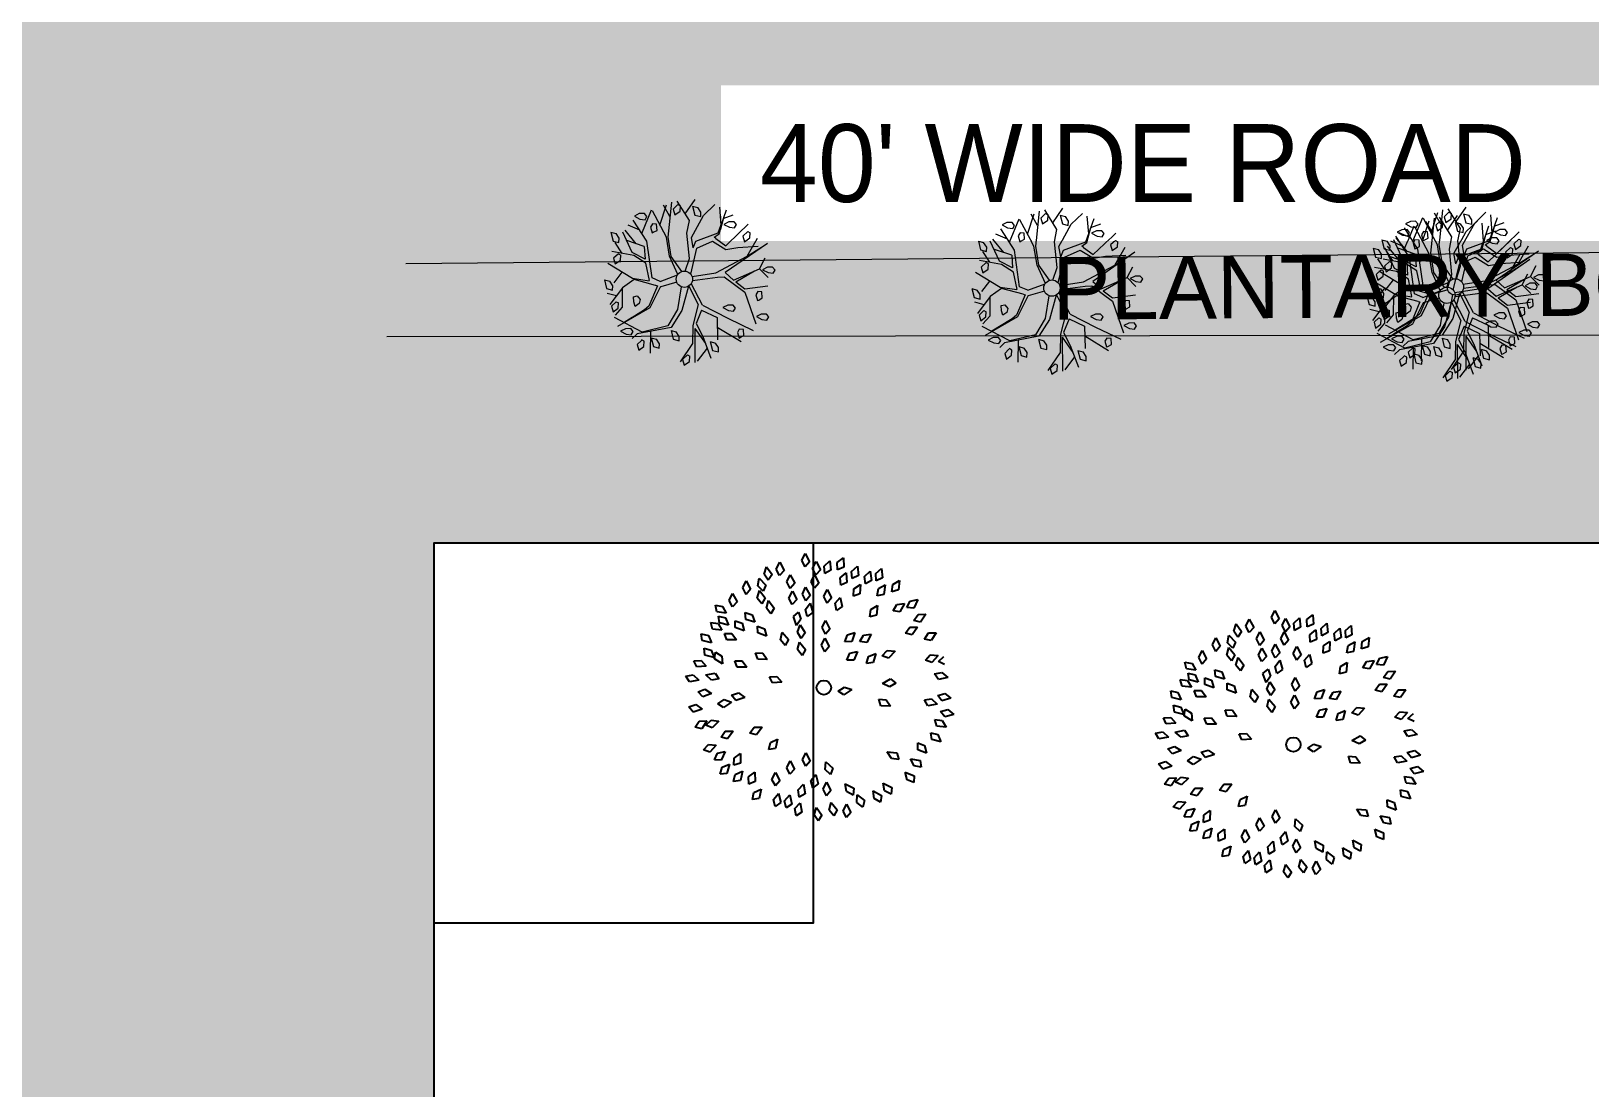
# Model space of a CAD drawing. Header units: millimetres. Extents: x -176651 to 388869, y -469666 to 486614.
# Drawn here: x 210177 to 235208, y 98556 to 115527 of the extents above; entities that cross this region are included whole.
import ezdxf

# ---------------------------------------------------------------- set-up
doc = ezdxf.new("R2010")
doc.units = ezdxf.units.MM
doc.layers.add('A- FURNITURE', color=252, linetype='Continuous', lineweight=0)
doc.layers.add('L-TREEEES', color=8, linetype='Continuous', lineweight=25)
for name, color, linetype in [('ad-Parking', 8, 'Continuous'), ('ad-Plot Boundary', 8, 'Continuous'), ('ad-Road', 8, 'Continuous'), ('ad-Road Hatch', 8, 'Continuous'), ('ad-Text', 8, 'Continuous')]:
    doc.layers.add(name, color=color, linetype=linetype)
doc.styles.add('MtX_Century_Gothic', font='GOTHIC.TTF')
doc.styles.get("Standard").update_dxf_attribs({"font": 'arial.ttf'})

# ---------------------------------------------------------------- blocks, each defined once
blk = doc.blocks.new('A$C4fb60e89')
at = {"layer": 'ad-Road Hatch', "ltscale": 5, "transparency": 33554687}
h = blk.add_hatch(dxfattribs=at)
h.set_pattern_fill('AR-HBONE', color=256, scale=15)
h.set_pattern_definition([(45, (-193247.7, -428758.8), (0, 2155.2615), [4572, -1524]), (135, (-192170.1, -427681.1), (2e-13, 2155.2615), [4572, -1524])])
h.paths.add_polyline_path([(175594, -250241), (169178, -249341), (167473, -249057), (167473, -138694), (101313, -138694), (101313, -199954), (101308, -237995), (101040, -268291), (101008, -280968), (101066, -293684), (101243, -311127), (100910, -319344), (100949, -333937), (100669, -366960), (100727, -390983), (100669, -404586), (100538, -420418), (100467, -428759), (92426, -427265), (92163, -427209), (92163, -321454), (24803, -321454), (24803, -412961), (15653, -411029), (15654, -321452), (-19535, -321452), (-34427, -319477), (-65207, -315395), (-171770, -301268), (-185854, -298333), (-193248, -296832), (-193244, -292908), (-191914, -285219), (-191839, -284679), (-183397, -286393), (-169723, -289243), (-53141, -304698), (-18730, -309262), (15653, -309262), (15653, 703), (24803, 1115), (24803, -129544), (92163, -129544), (92163, 15133), (101313, 17713), (101313, -129544), (167473, -129544), (167473, 35552), (175738, 37855), (175849, 28595), (175836, 25947), (175777, 14040), (175855, 2316), (175660, -18036), (175731, -34039), (175718, -46839), (175673, -63402), (175816, -82072), (175542, -106356), (175490, -124641), (175575, -145019), (175731, -168892), (175797, -181269), (175797, -192667), (175744, -208200), (175829, -223277), (175888, -234871)])
h.paths.add_polyline_path([(24803, -309264), (92163, -309264), (92163, -138694), (24803, -138694)], flags=16)
at = {"layer": 'ad-Road', "ltscale": 5}
blk.add_lwpolyline([(101313, -199954), (101308, -237995), (101040, -268291), (101008, -280968), (101066, -293684), (101243, -311127), (100910, -319344), (100949, -333937), (100669, -366960), (100727, -390983), (100669, -404586), (100538, -420418), (100467, -428759), (92426, -427265), (92163, -427209), (92163, -321454), (24803, -321454), (24803, -412961), (15653, -411029)], dxfattribs=at)
at = {"layer": 'ad-Text', "linetype": 'Continuous', "insert": (58483, -315359), "char_height": 1250, "width": 56881.51, "attachment_point": 5, "style": 'MtX_Century_Gothic', "bg_fill": 3, "box_fill_scale": 1.5, "bg_fill_color": 257, "bg_fill_transparency": 0}
blk.add_mtext("\\pxqd;40' WIDE ROAD", dxfattribs=at)
blk = doc.blocks.new('zw$E7CA')
at = {"layer": 'ad-Plot Boundary'}
blk.add_lwpolyline([(0, 0), (33680, 0), (33680, 30050), (0, 30050)], close=True, dxfattribs=at)
blk = doc.blocks.new('zw$A88E')
at = {"layer": 'ad-Plot Boundary', "ltscale": 5}
blk.add_blockref('zw$E7CA', (-150934, -389359), dxfattribs=at)
blk = doc.blocks.new('zw$944D')
at = {"layer": 'ad-Parking', "ltscale": 5}
blk.add_lwpolyline([(0, 0), (6100, 0), (6100, 6100), (0, 6100)], close=True, dxfattribs=at)
blk = doc.blocks.new('zw$2786')
at = {"layer": 'ad-Parking', "ltscale": 5}
blk.add_blockref('zw$944D', (36699, -246797), dxfattribs=at)
blk = doc.blocks.new('ERFWEF')
at = {"color": 219, "linetype": 'Continuous', "true_color": 0x642165}
for p, q in [((260795.22, 1945739.7), (260795.218, 1945739.554)), ((260795.22, 1945739.7), (260795.296, 1945739.656)), ((260795.567, 1945739.414), (260795.45, 1945739.67)), ((260795.678, 1945739.608), (260795.52, 1945739.734)), ((260795.743, 1945739.406), (260795.621, 1945739.793)), ((260795.741, 1945739.867), (260795.655, 1945739.85)), ((260795.655, 1945739.85), (260795.728, 1945739.781)), ((260795.695, 1945739.551), (260795.948, 1945739.873)), ((260795.728, 1945739.781), (260795.805, 1945739.749)), ((260795.823, 1945739.846), (260795.741, 1945739.867)), ((260795.805, 1945739.749), (260795.848, 1945739.791)), ((260795.848, 1945739.791), (260795.823, 1945739.846)), ((260796.061, 1945739.39), (260795.955, 1945739.855)), ((260796.013, 1945739.602), (260796.202, 1945739.889)), ((260796.09, 1945739.382), (260796.294, 1945739.908)), ((260796.204, 1945739.695), (260796.149, 1945739.895)), ((260796.378, 1945739.844), (260796.284, 1945739.793)), ((260796.284, 1945739.793), (260796.286, 1945739.698)), ((260796.286, 1945739.698), (260796.383, 1945739.735)), ((260796.378, 1945739.844), (260796.41, 1945739.814)), ((260796.487, 1945739.548), (260796.379, 1945739.903)), ((260796.383, 1945739.735), (260796.41, 1945739.814)), ((260796.45, 1945739.671), (260796.665, 1945739.854)), ((260796.597, 1945739.758), (260796.596, 1945739.612)), ((260796.597, 1945739.758), (260796.674, 1945739.714)), ((260796.701, 1945739.631), (260796.674, 1945739.714)), ((260796.731, 1945739.57), (260796.95, 1945739.689)), ((260795.218, 1945739.554), (260795.303, 1945739.505)), ((260795.307, 1945739.324), (260795.246, 1945739.519)), ((260795.324, 1945739.573), (260795.296, 1945739.656)), ((260795.303, 1945739.505), (260795.324, 1945739.573)), ((260795.465, 1945739.298), (260795.405, 1945739.649)), ((260795.679, 1945739.339), (260795.436, 1945739.503)), ((260795.901, 1945739.654), (260795.857, 1945739.612)), ((260795.857, 1945739.612), (260795.859, 1945739.517)), ((260795.859, 1945739.517), (260795.879, 1945739.519)), ((260795.879, 1945739.519), (260795.945, 1945739.534)), ((260795.963, 1945739.631), (260795.901, 1945739.654)), ((260795.945, 1945739.534), (260795.963, 1945739.631)), ((260796.398, 1945739.366), (260796.487, 1945739.548)), ((260796.447, 1945739.279), (260796.731, 1945739.57)), ((260796.596, 1945739.612), (260796.68, 1945739.563)), ((260796.68, 1945739.563), (260796.701, 1945739.631)), ((260796.884, 1945739.235), (260797.107, 1945739.562)), ((260796.895, 1945739.22), (260797.022, 1945739.435)), ((260796.96, 1945739.347), (260797.014, 1945739.629)), ((260797.019, 1945739.438), (260797.193, 1945739.454)), ((260795.361, 1945738.89), (260795.044, 1945739.227)), ((260795.249, 1945739.334), (260795.155, 1945739.283)), ((260795.155, 1945739.283), (260795.157, 1945739.188)), ((260795.157, 1945739.188), (260795.254, 1945739.225)), ((260795.482, 1945739.241), (260795.158, 1945739.395)), ((260795.249, 1945739.334), (260795.281, 1945739.303)), ((260795.254, 1945739.225), (260795.281, 1945739.303)), ((260795.638, 1945739.139), (260795.465, 1945739.298)), ((260795.632, 1945739.072), (260795.482, 1945739.241)), ((260795.679, 1945739.339), (260795.638, 1945739.139)), ((260795.667, 1945738.818), (260795.743, 1945739.406)), ((260796.028, 1945739.079), (260796.061, 1945739.39)), ((260796.057, 1945739.07), (260796.09, 1945739.382)), ((260796.328, 1945738.961), (260796.398, 1945739.366)), ((260796.432, 1945739.111), (260796.447, 1945739.279)), ((260796.432, 1945739.111), (260796.5, 1945739.201)), ((260796.5, 1945739.201), (260796.884, 1945739.235)), ((260796.803, 1945739.185), (260796.895, 1945739.22)), ((260796.822, 1945739.159), (260796.803, 1945739.185)), ((260796.945, 1945739.007), (260797.386, 1945739.246)), ((260797.094, 1945739.363), (260797.008, 1945739.345)), ((260797.008, 1945739.345), (260797.082, 1945739.276)), ((260797.082, 1945739.276), (260797.158, 1945739.245)), ((260797.177, 1945739.341), (260797.094, 1945739.363)), ((260797.158, 1945739.245), (260797.202, 1945739.287)), ((260797.202, 1945739.287), (260797.177, 1945739.341)), ((260794.921, 1945738.99), (260794.919, 1945738.843)), ((260794.921, 1945738.99), (260794.997, 1945738.945)), ((260795.025, 1945738.862), (260794.997, 1945738.945)), ((260795.226, 1945739.033), (260795.055, 1945738.904)), ((260795.616, 1945738.789), (260795.632, 1945739.072)), ((260796.08, 1945738.763), (260796.028, 1945739.079)), ((260796.159, 1945738.792), (260796.057, 1945739.07)), ((260796.212, 1945738.783), (260796.328, 1945738.961)), ((260796.283, 1945738.715), (260796.487, 1945739.091)), ((260796.487, 1945739.091), (260796.759, 1945739.133)), ((260796.759, 1945739.133), (260796.93, 1945738.949)), ((260796.824, 1945739.158), (260796.945, 1945739.007)), ((260796.93, 1945738.949), (260797.126, 1945738.929)), ((260797.126, 1945738.929), (260797.447, 1945738.863)), ((260797.232, 1945738.752), (260797.469, 1945738.989)), ((260797.347, 1945739.134), (260797.253, 1945739.083)), ((260797.253, 1945739.083), (260797.255, 1945738.988)), ((260797.255, 1945738.988), (260797.352, 1945739.025)), ((260797.347, 1945739.134), (260797.379, 1945739.103)), ((260797.352, 1945739.025), (260797.379, 1945739.103)), ((260795.171, 1945738.79), (260794.902, 1945738.583)), ((260795.04, 1945738.69), (260794.909, 1945738.766)), ((260794.919, 1945738.843), (260795.004, 1945738.794)), ((260795.004, 1945738.794), (260795.025, 1945738.862)), ((260795.165, 1945738.788), (260795.08, 1945738.491)), ((260795.381, 1945738.867), (260795.171, 1945738.79)), ((260795.611, 1945738.78), (260795.361, 1945738.89)), ((260795.691, 1945738.687), (260795.381, 1945738.867)), ((260795.717, 1945738.672), (260795.498, 1945738.394)), ((260795.78, 1945738.729), (260795.667, 1945738.818)), ((260795.691, 1945738.688), (260795.717, 1945738.672)), ((260795.78, 1945738.729), (260796.074, 1945738.757)), ((260796.294, 1945738.669), (260796.68, 1945738.628)), ((260796.68, 1945738.628), (260797.232, 1945738.752)), ((260797.6, 1945738.867), (260796.824, 1945738.591)), ((260797.232, 1945738.752), (260797.495, 1945738.834)), ((260795.012, 1945738.6), (260794.919, 1945738.549)), ((260794.919, 1945738.549), (260794.92, 1945738.454)), ((260794.92, 1945738.454), (260795.018, 1945738.492)), ((260795.08, 1945738.491), (260794.942, 1945738.396)), ((260795.012, 1945738.6), (260795.044, 1945738.57)), ((260795.018, 1945738.492), (260795.044, 1945738.57)), ((260795.284, 1945738.521), (260795.302, 1945738.604)), ((260795.285, 1945738.447), (260795.284, 1945738.521)), ((260795.361, 1945738.476), (260795.285, 1945738.447)), ((260795.302, 1945738.604), (260795.36, 1945738.602)), ((260795.36, 1945738.602), (260795.392, 1945738.531)), ((260795.392, 1945738.531), (260795.361, 1945738.476)), ((260795.763, 1945738.646), (260795.509, 1945738.36)), ((260795.763, 1945738.645), (260795.764, 1945738.644)), ((260796.033, 1945738.646), (260795.764, 1945738.644)), ((260796.084, 1945738.557), (260795.931, 1945738.22)), ((260796.197, 1945738.535), (260795.993, 1945738.184)), ((260796.203, 1945738.537), (260796.272, 1945738.209)), ((260796.336, 1945738.18), (260796.252, 1945738.566)), ((260796.282, 1945738.608), (260796.687, 1945738.554)), ((260796.687, 1945738.554), (260796.789, 1945738.53)), ((260796.789, 1945738.53), (260797.047, 1945738.204)), ((260796.824, 1945738.591), (260796.92, 1945738.442)), ((260796.92, 1945738.442), (260797.371, 1945738.507)), ((260796.947, 1945738.403), (260797.284, 1945738.495)), ((260797.371, 1945738.507), (260797.505, 1945738.652)), ((260797.371, 1945738.507), (260797.469, 1945738.334)), ((260797.5, 1945738.497), (260797.414, 1945738.48)), ((260797.414, 1945738.48), (260797.488, 1945738.411)), ((260797.488, 1945738.411), (260797.564, 1945738.379)), ((260797.582, 1945738.476), (260797.5, 1945738.497)), ((260797.564, 1945738.379), (260797.607, 1945738.421)), ((260797.607, 1945738.421), (260797.582, 1945738.476)), ((260795.286, 1945738.021), (260794.921, 1945738.361)), ((260795.509, 1945738.36), (260794.929, 1945738.21)), ((260795.19, 1945738.286), (260795.048, 1945738.245)), ((260795.418, 1945738.354), (260795.185, 1945738.286)), ((260795.498, 1945738.394), (260795.418, 1945738.354)), ((260795.931, 1945738.22), (260795.709, 1945738.009)), ((260795.993, 1945738.184), (260795.754, 1945737.971)), ((260796.272, 1945738.209), (260796.099, 1945737.911)), ((260796.336, 1945738.18), (260796.672, 1945737.872)), ((260796.947, 1945738.403), (260797.06, 1945738.255)), ((260797.047, 1945738.204), (260797.083, 1945737.668)), ((260797.06, 1945738.255), (260797.428, 1945738.205)), ((260797.248, 1945738.161), (260797.205, 1945738.119)), ((260797.311, 1945738.138), (260797.248, 1945738.161)), ((260795.042, 1945738.142), (260794.956, 1945738.125)), ((260794.956, 1945738.125), (260795.03, 1945738.056)), ((260795.03, 1945738.056), (260795.106, 1945738.025)), ((260795.124, 1945738.121), (260795.042, 1945738.142)), ((260795.199, 1945738.013), (260795.103, 1945737.963)), ((260795.106, 1945738.025), (260795.149, 1945738.067)), ((260795.149, 1945738.067), (260795.124, 1945738.121)), ((260795.754, 1945737.971), (260795.199, 1945738.013)), ((260795.709, 1945738.009), (260795.286, 1945738.021)), ((260795.418, 1945737.991), (260795.324, 1945737.659)), ((260795.741, 1945737.924), (260795.739, 1945737.778)), ((260795.741, 1945737.924), (260795.817, 1945737.88)), ((260796.099, 1945737.911), (260796.019, 1945737.63)), ((260796.298, 1945738.112), (260796.157, 1945737.925)), ((260796.157, 1945737.925), (260796.206, 1945737.697)), ((260796.298, 1945738.112), (260796.508, 1945737.932)), ((260796.508, 1945737.932), (260796.422, 1945737.584)), ((260796.726, 1945738.076), (260796.64, 1945738.059)), ((260796.64, 1945738.059), (260796.713, 1945737.989)), ((260796.713, 1945737.989), (260796.79, 1945737.958)), ((260796.808, 1945738.055), (260796.726, 1945738.076)), ((260796.79, 1945737.958), (260796.833, 1945738)), ((260796.833, 1945738), (260796.808, 1945738.055)), ((260797.205, 1945738.119), (260797.207, 1945738.024)), ((260797.207, 1945738.024), (260797.227, 1945738.026)), ((260797.227, 1945738.026), (260797.292, 1945738.042)), ((260797.292, 1945738.042), (260797.311, 1945738.138)), ((260795.239, 1945737.894), (260795.155, 1945737.849)), ((260795.155, 1945737.849), (260795.157, 1945737.754)), ((260795.157, 1945737.754), (260795.254, 1945737.791)), ((260795.281, 1945737.87), (260795.244, 1945737.904)), ((260795.254, 1945737.791), (260795.281, 1945737.87)), ((260795.401, 1945737.894), (260795.399, 1945737.747)), ((260795.399, 1945737.747), (260795.484, 1945737.698)), ((260795.401, 1945737.894), (260795.477, 1945737.849)), ((260795.505, 1945737.766), (260795.477, 1945737.849)), ((260795.484, 1945737.698), (260795.505, 1945737.766)), ((260795.739, 1945737.778), (260795.824, 1945737.729)), ((260795.844, 1945737.797), (260795.817, 1945737.88)), ((260795.824, 1945737.729), (260795.844, 1945737.797)), ((260796.116, 1945737.855), (260795.975, 1945737.328)), ((260796.116, 1945737.855), (260796.217, 1945737.574)), ((260796.206, 1945737.697), (260796.239, 1945737.326)), ((260796.471, 1945737.782), (260796.779, 1945737.458)), ((260796.672, 1945737.872), (260797.014, 1945737.579)), ((260797.207, 1945737.796), (260797.121, 1945737.779)), ((260797.121, 1945737.779), (260797.194, 1945737.71)), ((260797.194, 1945737.71), (260797.271, 1945737.679)), ((260797.289, 1945737.775), (260797.207, 1945737.796)), ((260797.271, 1945737.679), (260797.314, 1945737.721)), ((260797.314, 1945737.721), (260797.289, 1945737.775)), ((260796.019, 1945737.63), (260795.752, 1945737.399)), ((260795.891, 1945737.474), (260795.797, 1945737.422)), ((260795.797, 1945737.422), (260795.799, 1945737.328)), ((260795.891, 1945737.474), (260795.923, 1945737.443)), ((260795.896, 1945737.365), (260795.923, 1945737.443)), ((260796.224, 1945737.499), (260796.015, 1945737.339)), ((260796.301, 1945737.586), (260796.299, 1945737.439)), ((260796.299, 1945737.439), (260796.384, 1945737.39)), ((260796.301, 1945737.586), (260796.377, 1945737.541)), ((260796.405, 1945737.458), (260796.377, 1945737.541)), ((260796.384, 1945737.39), (260796.405, 1945737.458)), ((260796.803, 1945737.656), (260796.76, 1945737.614)), ((260796.76, 1945737.614), (260796.762, 1945737.519)), ((260796.762, 1945737.519), (260796.782, 1945737.521)), ((260796.782, 1945737.521), (260796.847, 1945737.536)), ((260796.866, 1945737.633), (260796.803, 1945737.656)), ((260796.847, 1945737.536), (260796.866, 1945737.633)), ((260795.799, 1945737.328), (260795.896, 1945737.365))]:
    blk.add_line(p, q, dxfattribs=at)
blk.add_circle((260796.163, 1945738.661), 0.131, dxfattribs=at)
blk = doc.blocks.new('qerfefr')
at = {"layer": 'L-TREEEES', "color": 70, "ltscale": 1.622888}
for p, q in [((260795.574, 1945721.597, 129.914), (260795.656, 1945721.692, 129.914)), ((260795.656, 1945721.692, 129.914), (260795.689, 1945721.543, 129.914)), ((260795.818, 1945721.563, 129.914), (260795.87, 1945721.677, 129.914)), ((260795.071, 1945721.337, 129.914), (260795.077, 1945721.446, 129.914)), ((260795.077, 1945721.446, 129.914), (260795.184, 1945721.395, 129.914)), ((260795.184, 1945721.395, 129.914), (260795.209, 1945721.273, 129.914)), ((260795.311, 1945721.46, 129.914), (260795.393, 1945721.554, 129.914)), ((260795.335, 1945721.344, 129.914), (260795.311, 1945721.46, 129.914)), ((260795.426, 1945721.405, 129.914), (260795.335, 1945721.344, 129.914)), ((260795.393, 1945721.554, 129.914), (260795.426, 1945721.405, 129.914)), ((260795.598, 1945721.482, 129.914), (260795.574, 1945721.597, 129.914)), ((260795.689, 1945721.543, 129.914), (260795.598, 1945721.482, 129.914)), ((260795.756, 1945721.379, 129.914), (260795.82, 1945721.487, 129.914)), ((260795.875, 1945721.46, 129.914), (260795.818, 1945721.563, 129.914)), ((260795.82, 1945721.487, 129.914), (260795.879, 1945721.347, 129.914)), ((260794.931, 1945721.195, 129.914), (260795.041, 1945721.151, 129.914)), ((260794.932, 1945721.085, 129.914), (260794.931, 1945721.195, 129.914)), ((260795.041, 1945721.151, 129.914), (260795.074, 1945721.03, 129.914)), ((260795.065, 1945721.155, 129.914), (260795.08, 1945721.263, 129.914)), ((260795.197, 1945721.08, 129.914), (260795.065, 1945721.155, 129.914)), ((260795.209, 1945721.273, 129.914), (260795.071, 1945721.337, 129.914)), ((260795.08, 1945721.263, 129.914), (260795.182, 1945721.204, 129.914)), ((260795.182, 1945721.204, 129.914), (260795.197, 1945721.08, 129.914)), ((260795.488, 1945721.095, 129.914), (260795.507, 1945721.203, 129.914)), ((260795.507, 1945721.203, 129.914), (260795.607, 1945721.14, 129.914)), ((260795.607, 1945721.14, 129.914), (260795.618, 1945721.015, 129.914)), ((260795.801, 1945721.27, 129.914), (260795.756, 1945721.379, 129.914)), ((260795.879, 1945721.347, 129.914), (260795.801, 1945721.27, 129.914)), ((260794.723, 1945720.952, 129.914), (260794.737, 1945721.06, 129.914)), ((260794.857, 1945720.878, 129.914), (260794.723, 1945720.952, 129.914)), ((260794.737, 1945721.06, 129.914), (260794.84, 1945721.003, 129.914)), ((260794.84, 1945721.003, 129.914), (260794.857, 1945720.878, 129.914)), ((260795.074, 1945721.03, 129.914), (260794.932, 1945721.085, 129.914)), ((260795.101, 1945720.969, 129.914), (260795.214, 1945720.935, 129.914)), ((260795.111, 1945720.86, 129.914), (260795.101, 1945720.969, 129.914)), ((260795.214, 1945720.935, 129.914), (260795.257, 1945720.818, 129.914)), ((260795.291, 1945721.015, 129.914), (260795.317, 1945721.121, 129.914)), ((260795.415, 1945720.927, 129.914), (260795.291, 1945721.015, 129.914)), ((260795.317, 1945721.121, 129.914), (260795.413, 1945721.052, 129.914)), ((260795.413, 1945721.052, 129.914), (260795.415, 1945720.927, 129.914)), ((260795.618, 1945721.015, 129.914), (260795.488, 1945721.095, 129.914)), ((260795.616, 1945720.836, 129.914), (260795.643, 1945720.942, 129.914)), ((260795.643, 1945720.942, 129.914), (260795.738, 1945720.872, 129.914)), ((260794.508, 1945720.674, 129.914), (260794.623, 1945720.649, 129.914)), ((260794.527, 1945720.566, 129.914), (260794.508, 1945720.674, 129.914)), ((260794.623, 1945720.649, 129.914), (260794.676, 1945720.536, 129.914)), ((260794.704, 1945720.716, 129.914), (260794.719, 1945720.824, 129.914)), ((260794.837, 1945720.641, 129.914), (260794.704, 1945720.716, 129.914)), ((260794.719, 1945720.824, 129.914), (260794.822, 1945720.765, 129.914)), ((260794.822, 1945720.765, 129.914), (260794.837, 1945720.641, 129.914)), ((260794.836, 1945720.616, 129.914), (260794.882, 1945720.715, 129.914)), ((260794.882, 1945720.715, 129.914), (260794.962, 1945720.629, 129.914)), ((260795.257, 1945720.818, 129.914), (260795.111, 1945720.86, 129.914)), ((260795.74, 1945720.747, 129.914), (260795.616, 1945720.836, 129.914)), ((260795.738, 1945720.872, 129.914), (260795.74, 1945720.747, 129.914)), ((260794.321, 1945720.471, 129.914), (260794.439, 1945720.458, 129.914)), ((260794.351, 1945720.366, 129.914), (260794.321, 1945720.471, 129.914)), ((260794.439, 1945720.458, 129.914), (260794.503, 1945720.351, 129.914)), ((260794.676, 1945720.536, 129.914), (260794.527, 1945720.566, 129.914)), ((260794.7, 1945720.297, 129.914), (260794.633, 1945720.403, 129.914)), ((260794.633, 1945720.403, 129.914), (260794.785, 1945720.392, 129.914)), ((260794.785, 1945720.392, 129.914), (260794.817, 1945720.287, 129.914)), ((260794.94, 1945720.506, 129.914), (260794.836, 1945720.616, 129.914)), ((260794.962, 1945720.629, 129.914), (260794.94, 1945720.506, 129.914)), ((260795.141, 1945720.498, 129.914), (260795.255, 1945720.469, 129.914)), ((260795.155, 1945720.39, 129.914), (260795.141, 1945720.498, 129.914)), ((260795.303, 1945720.353, 129.914), (260795.155, 1945720.39, 129.914)), ((260795.255, 1945720.469, 129.914), (260795.303, 1945720.353, 129.914)), ((260795.498, 1945720.537, 129.914), (260795.61, 1945720.5, 129.914)), ((260795.505, 1945720.428, 129.914), (260795.498, 1945720.537, 129.914)), ((260795.65, 1945720.382, 129.914), (260795.505, 1945720.428, 129.914)), ((260795.61, 1945720.5, 129.914), (260795.65, 1945720.382, 129.914)), ((260794.503, 1945720.351, 129.914), (260794.351, 1945720.366, 129.914)), ((260794.444, 1945720.172, 129.914), (260794.561, 1945720.184, 129.914)), ((260794.495, 1945720.075, 129.914), (260794.444, 1945720.172, 129.914)), ((260794.561, 1945720.184, 129.914), (260794.646, 1945720.092, 129.914)), ((260794.817, 1945720.287, 129.914), (260794.7, 1945720.297, 129.914)), ((260794.237, 1945719.982, 129.914), (260794.355, 1945719.986, 129.914)), ((260794.282, 1945719.882, 129.914), (260794.237, 1945719.982, 129.914)), ((260794.434, 1945719.888, 129.914), (260794.282, 1945719.882, 129.914)), ((260794.355, 1945719.986, 129.914), (260794.434, 1945719.888, 129.914)), ((260794.646, 1945720.092, 129.914), (260794.495, 1945720.075, 129.914)), ((260794.701, 1945719.906, 129.914), (260794.813, 1945719.944, 129.914)), ((260794.773, 1945719.823, 129.914), (260794.701, 1945719.906, 129.914)), ((260794.813, 1945719.944, 129.914), (260794.917, 1945719.873, 129.914)), ((260794.947, 1945719.983, 129.914), (260795.065, 1945719.986, 129.914)), ((260794.99, 1945719.883, 129.914), (260794.947, 1945719.983, 129.914)), ((260795.143, 1945719.888, 129.914), (260794.99, 1945719.883, 129.914)), ((260795.065, 1945719.986, 129.914), (260795.143, 1945719.888, 129.914)), ((260794.247, 1945719.639, 129.914), (260794.337, 1945719.715, 129.914)), ((260794.344, 1945719.588, 129.914), (260794.247, 1945719.639, 129.914)), ((260794.337, 1945719.715, 129.914), (260794.459, 1945719.687, 129.914)), ((260794.459, 1945719.687, 129.914), (260794.344, 1945719.588, 129.914)), ((260794.424, 1945719.626, 129.914), (260794.528, 1945719.682, 129.914)), ((260794.528, 1945719.682, 129.914), (260794.641, 1945719.63, 129.914)), ((260794.917, 1945719.873, 129.914), (260794.773, 1945719.823, 129.914)), ((260794.508, 1945719.556, 129.914), (260794.424, 1945719.626, 129.914)), ((260794.641, 1945719.63, 129.914), (260794.508, 1945719.556, 129.914)), ((260794.608, 1945719.374, 129.914), (260794.699, 1945719.448, 129.914)), ((260794.699, 1945719.448, 129.914), (260794.821, 1945719.418, 129.914)), ((260794.821, 1945719.418, 129.914), (260794.703, 1945719.321, 129.914)), ((260795.072, 1945719.315, 129.914), (260795.165, 1945719.388, 129.914)), ((260795.165, 1945719.388, 129.914), (260795.286, 1945719.355, 129.914)), ((260794.284, 1945719.25, 129.914), (260794.382, 1945719.315, 129.914)), ((260794.5, 1945719.273, 129.914), (260794.373, 1945719.188, 129.914)), ((260794.382, 1945719.315, 129.914), (260794.5, 1945719.273, 129.914)), ((260794.703, 1945719.321, 129.914), (260794.608, 1945719.374, 129.914)), ((260795.167, 1945719.26, 129.914), (260795.072, 1945719.315, 129.914)), ((260795.286, 1945719.355, 129.914), (260795.167, 1945719.26, 129.914))]:
    blk.add_line(p, q, dxfattribs=at)
at = {"layer": 'L-TREEEES', "color": 104, "ltscale": 1.622888}
for p, q in [((260795.87, 1945721.677, 129.914), (260795.944, 1945721.544, 129.914)), ((260795.962, 1945721.719, 129.914), (260796.032, 1945721.823, 129.914)), ((260796, 1945721.608, 129.914), (260795.962, 1945721.719, 129.914)), ((260796.083, 1945721.68, 129.914), (260796, 1945721.608, 129.914)), ((260796.032, 1945721.823, 129.914), (260796.083, 1945721.68, 129.914)), ((260796.173, 1945721.748, 129.914), (260796.255, 1945721.842, 129.914)), ((260796.197, 1945721.633, 129.914), (260796.173, 1945721.748, 129.914)), ((260796.288, 1945721.694, 129.914), (260796.197, 1945721.633, 129.914)), ((260796.255, 1945721.842, 129.914), (260796.288, 1945721.694, 129.914)), ((260795.944, 1945721.544, 129.914), (260795.875, 1945721.46, 129.914)), ((260796.283, 1945721.505, 129.914), (260796.365, 1945721.6, 129.914)), ((260796.307, 1945721.39, 129.914), (260796.283, 1945721.505, 129.914)), ((260796.398, 1945721.451, 129.914), (260796.307, 1945721.39, 129.914)), ((260796.365, 1945721.6, 129.914), (260796.398, 1945721.451, 129.914)), ((260795.855, 1945721.186, 129.914), (260795.92, 1945721.293, 129.914)), ((260795.898, 1945721.076, 129.914), (260795.855, 1945721.186, 129.914)), ((260795.978, 1945721.152, 129.914), (260795.898, 1945721.076, 129.914)), ((260795.92, 1945721.293, 129.914), (260795.978, 1945721.152, 129.914)), ((260796.247, 1945721.244, 129.914), (260796.329, 1945721.339, 129.914)), ((260796.271, 1945721.129, 129.914), (260796.247, 1945721.244, 129.914)), ((260796.362, 1945721.19, 129.914), (260796.271, 1945721.129, 129.914)), ((260796.329, 1945721.339, 129.914), (260796.362, 1945721.19, 129.914)), ((260796.237, 1945720.939, 129.914), (260796.335, 1945720.988, 129.914)), ((260796.25, 1945720.787, 129.914), (260796.237, 1945720.939, 129.914)), ((260796.335, 1945720.988, 129.914), (260796.344, 1945720.87, 129.914)), ((260795.94, 1945720.635, 129.914), (260796, 1945720.745, 129.914)), ((260795.989, 1945720.528, 129.914), (260795.94, 1945720.635, 129.914)), ((260796, 1945720.745, 129.914), (260796.065, 1945720.607, 129.914)), ((260796.234, 1945720.683, 129.914), (260796.31, 1945720.782, 129.914)), ((260796.265, 1945720.569, 129.914), (260796.234, 1945720.683, 129.914)), ((260796.344, 1945720.87, 129.914), (260796.25, 1945720.787, 129.914)), ((260796.352, 1945720.636, 129.914), (260796.265, 1945720.569, 129.914)), ((260796.31, 1945720.782, 129.914), (260796.352, 1945720.636, 129.914)), ((260796.065, 1945720.607, 129.914), (260795.989, 1945720.528, 129.914)), ((260795.614, 1945720.107, 129.914), (260795.729, 1945720.082, 129.914)), ((260795.633, 1945720, 129.914), (260795.614, 1945720.107, 129.914)), ((260795.782, 1945719.969, 129.914), (260795.633, 1945720, 129.914)), ((260795.729, 1945720.082, 129.914), (260795.782, 1945719.969, 129.914)), ((260794.373, 1945719.188, 129.914), (260794.284, 1945719.25, 129.914)), ((260794.41, 1945719.051, 129.914), (260794.486, 1945719.142, 129.914)), ((260794.486, 1945719.142, 129.914), (260794.611, 1945719.135, 129.914)), ((260794.611, 1945719.135, 129.914), (260794.514, 1945719.018, 129.914)), ((260794.514, 1945719.018, 129.914), (260794.41, 1945719.051, 129.914)), ((260794.439, 1945718.805, 129.914), (260794.499, 1945718.906, 129.914)), ((260794.499, 1945718.906, 129.914), (260794.623, 1945718.92, 129.914)), ((260794.623, 1945718.92, 129.914), (260794.547, 1945718.788, 129.914)), ((260794.69, 1945718.884, 129.914), (260794.725, 1945718.996, 129.914)), ((260794.799, 1945718.893, 129.914), (260794.69, 1945718.884, 129.914)), ((260794.547, 1945718.788, 129.914), (260794.439, 1945718.805, 129.914)), ((260794.616, 1945718.635, 129.914), (260794.672, 1945718.738, 129.914)), ((260794.725, 1945718.622, 129.914), (260794.616, 1945718.635, 129.914)), ((260794.672, 1945718.738, 129.914), (260794.796, 1945718.757, 129.914)), ((260794.796, 1945718.757, 129.914), (260794.725, 1945718.622, 129.914))]:
    blk.add_line(p, q, dxfattribs=at)
at = {"layer": 'L-TREEEES', "color": 96, "ltscale": 1.622888}
for p, q in [((260796.604, 1945721.774, 129.914), (260796.686, 1945721.869, 129.914)), ((260796.628, 1945721.659, 129.914), (260796.604, 1945721.774, 129.914)), ((260796.719, 1945721.72, 129.914), (260796.628, 1945721.659, 129.914)), ((260796.686, 1945721.869, 129.914), (260796.719, 1945721.72, 129.914)), ((260796.738, 1945721.606, 129.914), (260796.821, 1945721.7, 129.914)), ((260796.821, 1945721.7, 129.914), (260796.853, 1945721.551, 129.914)), ((260796.926, 1945721.591, 129.914), (260797.037, 1945721.65, 129.914)), ((260797.037, 1945721.65, 129.914), (260797.015, 1945721.5, 129.914)), ((260797.145, 1945721.591, 129.914), (260797.26, 1945721.641, 129.914)), ((260797.26, 1945721.641, 129.914), (260797.226, 1945721.493, 129.914)), ((260796.66, 1945721.405, 129.914), (260796.743, 1945721.499, 129.914)), ((260796.683, 1945721.29, 129.914), (260796.66, 1945721.405, 129.914)), ((260796.762, 1945721.49, 129.914), (260796.738, 1945721.606, 129.914)), ((260796.743, 1945721.499, 129.914), (260796.774, 1945721.35, 129.914)), ((260796.853, 1945721.551, 129.914), (260796.762, 1945721.49, 129.914)), ((260796.908, 1945721.475, 129.914), (260796.926, 1945721.591, 129.914)), ((260797.015, 1945721.5, 129.914), (260796.908, 1945721.475, 129.914)), ((260797.117, 1945721.477, 129.914), (260797.145, 1945721.591, 129.914)), ((260797.226, 1945721.493, 129.914), (260797.117, 1945721.477, 129.914)), ((260797.127, 1945721.34, 129.914), (260797.24, 1945721.393, 129.914)), ((260797.24, 1945721.393, 129.914), (260797.21, 1945721.243, 129.914)), ((260797.31, 1945721.279, 129.914), (260797.33, 1945721.395, 129.914)), ((260797.33, 1945721.395, 129.914), (260797.442, 1945721.452, 129.914)), ((260797.442, 1945721.452, 129.914), (260797.417, 1945721.302, 129.914)), ((260796.47, 1945721.247, 129.914), (260796.551, 1945721.342, 129.914)), ((260796.495, 1945721.132, 129.914), (260796.47, 1945721.247, 129.914)), ((260796.585, 1945721.193, 129.914), (260796.495, 1945721.132, 129.914)), ((260796.551, 1945721.342, 129.914), (260796.585, 1945721.193, 129.914)), ((260796.774, 1945721.35, 129.914), (260796.683, 1945721.29, 129.914)), ((260796.792, 1945721.122, 129.914), (260796.875, 1945721.216, 129.914)), ((260796.875, 1945721.216, 129.914), (260796.908, 1945721.068, 129.914)), ((260797.102, 1945721.225, 129.914), (260797.127, 1945721.34, 129.914)), ((260797.21, 1945721.243, 129.914), (260797.102, 1945721.225, 129.914)), ((260797.292, 1945721.115, 129.914), (260797.411, 1945721.154, 129.914)), ((260797.417, 1945721.302, 129.914), (260797.31, 1945721.279, 129.914)), ((260797.411, 1945721.154, 129.914), (260797.363, 1945721.01, 129.914)), ((260797.493, 1945721.142, 129.914), (260797.509, 1945721.259, 129.914)), ((260797.599, 1945721.168, 129.914), (260797.493, 1945721.142, 129.914)), ((260797.509, 1945721.259, 129.914), (260797.619, 1945721.32, 129.914)), ((260796.453, 1945720.881, 129.914), (260796.454, 1945720.999, 129.914)), ((260796.555, 1945720.922, 129.914), (260796.453, 1945720.881, 129.914)), ((260796.454, 1945720.999, 129.914), (260796.554, 1945721.074, 129.914)), ((260796.554, 1945721.074, 129.914), (260796.555, 1945720.922, 129.914)), ((260796.817, 1945721.007, 129.914), (260796.792, 1945721.122, 129.914)), ((260796.908, 1945721.068, 129.914), (260796.817, 1945721.007, 129.914)), ((260796.934, 1945720.853, 129.914), (260796.939, 1945720.97, 129.914)), ((260797.037, 1945720.889, 129.914), (260796.934, 1945720.853, 129.914)), ((260796.939, 1945720.97, 129.914), (260797.042, 1945721.041, 129.914)), ((260797.042, 1945721.041, 129.914), (260797.037, 1945720.889, 129.914)), ((260797.254, 1945721.004, 129.914), (260797.292, 1945721.115, 129.914)), ((260797.363, 1945721.01, 129.914), (260797.254, 1945721.004, 129.914)), ((260796.636, 1945720.647, 129.914), (260796.718, 1945720.741, 129.914)), ((260796.66, 1945720.531, 129.914), (260796.636, 1945720.647, 129.914)), ((260796.718, 1945720.741, 129.914), (260796.751, 1945720.592, 129.914)), ((260797.422, 1945720.616, 129.914), (260797.468, 1945720.725, 129.914)), ((260797.468, 1945720.725, 129.914), (260797.59, 1945720.755, 129.914)), ((260796.162, 1945720.41, 129.914), (260796.223, 1945720.519, 129.914)), ((260796.209, 1945720.302, 129.914), (260796.162, 1945720.41, 129.914)), ((260796.223, 1945720.519, 129.914), (260796.286, 1945720.38, 129.914)), ((260796.551, 1945720.379, 129.914), (260796.633, 1945720.473, 129.914)), ((260796.633, 1945720.473, 129.914), (260796.666, 1945720.324, 129.914)), ((260796.751, 1945720.592, 129.914), (260796.66, 1945720.531, 129.914)), ((260796.93, 1945720.332, 129.914), (260796.999, 1945720.428, 129.914)), ((260796.999, 1945720.428, 129.914), (260797.124, 1945720.431, 129.914)), ((260797.124, 1945720.431, 129.914), (260797.036, 1945720.306, 129.914)), ((260797.531, 1945720.614, 129.914), (260797.422, 1945720.616, 129.914)), ((260796.286, 1945720.38, 129.914), (260796.209, 1945720.302, 129.914)), ((260796.576, 1945720.263, 129.914), (260796.551, 1945720.379, 129.914)), ((260796.666, 1945720.324, 129.914), (260796.576, 1945720.263, 129.914)), ((260797.036, 1945720.306, 129.914), (260796.93, 1945720.332, 129.914)), ((260797.164, 1945720.272, 129.914), (260797.247, 1945720.355, 129.914)), ((260797.265, 1945720.229, 129.914), (260797.164, 1945720.272, 129.914)), ((260797.247, 1945720.355, 129.914), (260797.371, 1945720.338, 129.914)), ((260797.371, 1945720.338, 129.914), (260797.265, 1945720.229, 129.914)), ((260796.883, 1945720.041, 129.914), (260796.957, 1945720.133, 129.914)), ((260796.988, 1945720.009, 129.914), (260796.883, 1945720.041, 129.914)), ((260796.957, 1945720.133, 129.914), (260797.082, 1945720.129, 129.914)), ((260797.082, 1945720.129, 129.914), (260796.988, 1945720.009, 129.914)), ((260797.174, 1945719.905, 129.914), (260797.233, 1945720.007, 129.914)), ((260797.233, 1945720.007, 129.914), (260797.358, 1945720.021, 129.914)), ((260797.358, 1945720.021, 129.914), (260797.282, 1945719.889, 129.914)), ((260796.619, 1945719.595, 129.914), (260796.731, 1945719.633, 129.914)), ((260796.69, 1945719.512, 129.914), (260796.619, 1945719.595, 129.914)), ((260796.834, 1945719.562, 129.914), (260796.69, 1945719.512, 129.914)), ((260796.731, 1945719.633, 129.914), (260796.834, 1945719.562, 129.914)), ((260797.334, 1945719.526, 129.914), (260797.481, 1945719.564, 129.914)), ((260797.431, 1945719.447, 129.914), (260797.334, 1945719.526, 129.914)), ((260797.545, 1945719.475, 129.914), (260797.431, 1945719.447, 129.914)), ((260797.481, 1945719.564, 129.914), (260797.545, 1945719.475, 129.914)), ((260797.22, 1945719.189, 129.914), (260797.215, 1945719.298, 129.914)), ((260797.215, 1945719.298, 129.914), (260797.326, 1945719.259, 129.914)), ((260797.365, 1945719.14, 129.914), (260797.22, 1945719.189, 129.914)), ((260797.326, 1945719.259, 129.914), (260797.365, 1945719.14, 129.914)), ((260794.725, 1945718.996, 129.914), (260794.842, 1945719.039, 129.914)), ((260794.842, 1945719.039, 129.914), (260794.799, 1945718.893, 129.914)), ((260795.297, 1945718.98, 129.914), (260795.352, 1945719.084, 129.914)), ((260795.406, 1945718.969, 129.914), (260795.297, 1945718.98, 129.914)), ((260795.352, 1945719.084, 129.914), (260795.476, 1945719.104, 129.914)), ((260795.476, 1945719.104, 129.914), (260795.406, 1945718.969, 129.914)), ((260794.841, 1945718.528, 129.914), (260794.869, 1945718.642, 129.914)), ((260794.869, 1945718.642, 129.914), (260794.984, 1945718.691, 129.914)), ((260794.984, 1945718.691, 129.914), (260794.949, 1945718.543, 129.914)), ((260795.497, 1945718.625, 129.914), (260795.579, 1945718.72, 129.914)), ((260795.579, 1945718.72, 129.914), (260795.612, 1945718.571, 129.914)), ((260795.776, 1945718.681, 129.914), (260795.858, 1945718.776, 129.914)), ((260795.8, 1945718.566, 129.914), (260795.776, 1945718.681, 129.914)), ((260795.858, 1945718.776, 129.914), (260795.891, 1945718.627, 129.914)), ((260794.949, 1945718.543, 129.914), (260794.841, 1945718.528, 129.914)), ((260794.886, 1945718.379, 129.914), (260795.01, 1945718.399, 129.914)), ((260795.01, 1945718.399, 129.914), (260794.94, 1945718.264, 129.914)), ((260795.22, 1945718.505, 129.914), (260795.303, 1945718.6, 129.914)), ((260795.245, 1945718.39, 129.914), (260795.22, 1945718.505, 129.914)), ((260795.336, 1945718.451, 129.914), (260795.245, 1945718.39, 129.914)), ((260795.303, 1945718.6, 129.914), (260795.336, 1945718.451, 129.914)), ((260795.521, 1945718.51, 129.914), (260795.497, 1945718.625, 129.914)), ((260795.612, 1945718.571, 129.914), (260795.521, 1945718.51, 129.914)), ((260795.891, 1945718.627, 129.914), (260795.8, 1945718.566, 129.914)), ((260795.818, 1945718.323, 129.914), (260795.919, 1945718.398, 129.914)), ((260795.919, 1945718.398, 129.914), (260795.918, 1945718.245, 129.914)), ((260796.087, 1945718.436, 129.914), (260796.13, 1945718.553, 129.914)), ((260796.15, 1945718.337, 129.914), (260796.087, 1945718.436, 129.914)), ((260796.13, 1945718.553, 129.914), (260796.213, 1945718.425, 129.914)), ((260796.213, 1945718.425, 129.914), (260796.15, 1945718.337, 129.914)), ((260794.832, 1945718.275, 129.914), (260794.886, 1945718.379, 129.914)), ((260794.94, 1945718.264, 129.914), (260794.832, 1945718.275, 129.914)), ((260795.156, 1945718.072, 129.914), (260795.161, 1945718.19, 129.914)), ((260795.161, 1945718.19, 129.914), (260795.264, 1945718.261, 129.914)), ((260795.264, 1945718.261, 129.914), (260795.259, 1945718.109, 129.914)), ((260795.326, 1945718.122, 129.914), (260795.43, 1945718.191, 129.914)), ((260795.43, 1945718.191, 129.914), (260795.422, 1945718.039, 129.914)), ((260795.567, 1945718.117, 129.914), (260795.581, 1945718.234, 129.914)), ((260795.672, 1945718.145, 129.914), (260795.567, 1945718.117, 129.914)), ((260795.581, 1945718.234, 129.914), (260795.689, 1945718.297, 129.914)), ((260795.689, 1945718.297, 129.914), (260795.672, 1945718.145, 129.914)), ((260795.816, 1945718.205, 129.914), (260795.818, 1945718.323, 129.914)), ((260795.918, 1945718.245, 129.914), (260795.816, 1945718.205, 129.914)), ((260795.971, 1945718.137, 129.914), (260796.053, 1945718.232, 129.914)), ((260795.995, 1945718.022, 129.914), (260795.971, 1945718.137, 129.914)), ((260796.053, 1945718.232, 129.914), (260796.086, 1945718.083, 129.914)), ((260795.259, 1945718.109, 129.914), (260795.156, 1945718.072, 129.914)), ((260795.318, 1945718.005, 129.914), (260795.326, 1945718.122, 129.914)), ((260795.422, 1945718.039, 129.914), (260795.318, 1945718.005, 129.914)), ((260795.452, 1945717.957, 129.914), (260795.558, 1945718.023, 129.914)), ((260795.558, 1945718.023, 129.914), (260795.546, 1945717.871, 129.914)), ((260796.086, 1945718.083, 129.914), (260795.995, 1945718.022, 129.914))]:
    blk.add_line(p, q, dxfattribs=at)
at = {"layer": 'L-TREEEES', "color": 98, "ltscale": 1.622888}
for p, q in [((260797.619, 1945721.32, 129.914), (260797.599, 1945721.168, 129.914)), ((260797.672, 1945721.144, 129.914), (260797.695, 1945721.259, 129.914)), ((260797.78, 1945721.164, 129.914), (260797.672, 1945721.144, 129.914)), ((260797.695, 1945721.259, 129.914), (260797.808, 1945721.314, 129.914)), ((260797.808, 1945721.314, 129.914), (260797.78, 1945721.164, 129.914)), ((260797.624, 1945720.906, 129.914), (260797.673, 1945721.014, 129.914)), ((260797.733, 1945720.902, 129.914), (260797.624, 1945720.906, 129.914)), ((260797.673, 1945721.014, 129.914), (260797.795, 1945721.042, 129.914)), ((260797.795, 1945721.042, 129.914), (260797.733, 1945720.902, 129.914)), ((260797.869, 1945720.909, 129.914), (260797.912, 1945721.019, 129.914)), ((260797.978, 1945720.91, 129.914), (260797.869, 1945720.909, 129.914)), ((260797.912, 1945721.019, 129.914), (260798.033, 1945721.052, 129.914)), ((260798.033, 1945721.052, 129.914), (260797.978, 1945720.91, 129.914)), ((260797.59, 1945720.755, 129.914), (260797.531, 1945720.614, 129.914)), ((260797.807, 1945720.606, 129.914), (260797.89, 1945720.689, 129.914)), ((260797.89, 1945720.689, 129.914), (260798.014, 1945720.672, 129.914)), ((260798.014, 1945720.672, 129.914), (260797.907, 1945720.563, 129.914)), ((260798.036, 1945720.6, 129.914), (260798.115, 1945720.688, 129.914)), ((260798.115, 1945720.688, 129.914), (260798.239, 1945720.678, 129.914)), ((260798.239, 1945720.678, 129.914), (260798.139, 1945720.563, 129.914)), ((260797.907, 1945720.563, 129.914), (260797.807, 1945720.606, 129.914)), ((260798.139, 1945720.563, 129.914), (260798.036, 1945720.6, 129.914)), ((260798.088, 1945720.372, 129.914), (260798.179, 1945720.446, 129.914)), ((260798.179, 1945720.446, 129.914), (260798.301, 1945720.417, 129.914)), ((260798.301, 1945720.417, 129.914), (260798.184, 1945720.319, 129.914)), ((260797.904, 1945720.21, 129.914), (260797.997, 1945720.283, 129.914)), ((260798, 1945720.156, 129.914), (260797.904, 1945720.21, 129.914)), ((260797.997, 1945720.283, 129.914), (260798.118, 1945720.252, 129.914)), ((260798.118, 1945720.252, 129.914), (260798, 1945720.156, 129.914)), ((260798.184, 1945720.319, 129.914), (260798.088, 1945720.372, 129.914)), ((260797.282, 1945719.889, 129.914), (260797.174, 1945719.905, 129.914)), ((260797.45, 1945719.958, 129.914), (260797.55, 1945720.02, 129.914)), ((260797.538, 1945719.893, 129.914), (260797.45, 1945719.958, 129.914)), ((260797.667, 1945719.975, 129.914), (260797.538, 1945719.893, 129.914)), ((260797.55, 1945720.02, 129.914), (260797.667, 1945719.975, 129.914)), ((260798.173, 1945720.04, 129.914), (260798.264, 1945720.116, 129.914)), ((260798.27, 1945719.989, 129.914), (260798.173, 1945720.04, 129.914)), ((260798.264, 1945720.116, 129.914), (260798.385, 1945720.088, 129.914)), ((260798.385, 1945720.088, 129.914), (260798.27, 1945719.989, 129.914)), ((260798.099, 1945719.708, 129.914), (260798.199, 1945719.772, 129.914)), ((260798.188, 1945719.645, 129.914), (260798.099, 1945719.708, 129.914)), ((260798.316, 1945719.728, 129.914), (260798.188, 1945719.645, 129.914)), ((260798.199, 1945719.772, 129.914), (260798.316, 1945719.728, 129.914)), ((260798.296, 1945719.633, 129.914), (260798.402, 1945719.685, 129.914)), ((260798.185, 1945719.455, 129.914), (260798.303, 1945719.447, 129.914)), ((260798.219, 1945719.351, 129.914), (260798.185, 1945719.455, 129.914)), ((260798.378, 1945719.56, 129.914), (260798.296, 1945719.633, 129.914)), ((260798.303, 1945719.447, 129.914), (260798.372, 1945719.343, 129.914)), ((260798.372, 1945719.343, 129.914), (260798.219, 1945719.351, 129.914)), ((260797.917, 1945719.095, 129.914), (260798.034, 1945719.084, 129.914)), ((260797.948, 1945718.99, 129.914), (260797.917, 1945719.095, 129.914)), ((260798.1, 1945718.978, 129.914), (260797.948, 1945718.99, 129.914)), ((260798.034, 1945719.084, 129.914), (260798.1, 1945718.978, 129.914)), ((260798.142, 1945719.109, 129.914), (260798.26, 1945719.111, 129.914)), ((260798.184, 1945719.008, 129.914), (260798.142, 1945719.109, 129.914)), ((260798.336, 1945719.012, 129.914), (260798.184, 1945719.008, 129.914)), ((260798.26, 1945719.111, 129.914), (260798.336, 1945719.012, 129.914)), ((260797.997, 1945718.638, 129.914), (260797.998, 1945718.748, 129.914)), ((260798.138, 1945718.581, 129.914), (260797.997, 1945718.638, 129.914)), ((260797.998, 1945718.748, 129.914), (260798.107, 1945718.703, 129.914)), ((260798.107, 1945718.703, 129.914), (260798.138, 1945718.581, 129.914)), ((260798.12, 1945718.848, 129.914), (260798.238, 1945718.847, 129.914)), ((260798.16, 1945718.746, 129.914), (260798.12, 1945718.848, 129.914)), ((260798.312, 1945718.746, 129.914), (260798.16, 1945718.746, 129.914)), ((260798.238, 1945718.847, 129.914), (260798.312, 1945718.746, 129.914)), ((260797.158, 1945718.325, 129.914), (260797.122, 1945718.445, 129.914)), ((260797.122, 1945718.445, 129.914), (260797.265, 1945718.393, 129.914)), ((260797.265, 1945718.393, 129.914), (260797.268, 1945718.283, 129.914)), ((260797.604, 1945718.351, 129.914), (260797.632, 1945718.457, 129.914)), ((260797.632, 1945718.457, 129.914), (260797.727, 1945718.387, 129.914)), ((260797.727, 1945718.387, 129.914), (260797.728, 1945718.262, 129.914)), ((260797.864, 1945718.452, 129.914), (260797.878, 1945718.561, 129.914)), ((260797.997, 1945718.378, 129.914), (260797.864, 1945718.452, 129.914)), ((260797.878, 1945718.561, 129.914), (260797.981, 1945718.502, 129.914)), ((260797.981, 1945718.502, 129.914), (260797.997, 1945718.378, 129.914)), ((260797.268, 1945718.283, 129.914), (260797.158, 1945718.325, 129.914)), ((260797.48, 1945718.118, 129.914), (260797.456, 1945718.241, 129.914)), ((260797.456, 1945718.241, 129.914), (260797.594, 1945718.175, 129.914)), ((260797.594, 1945718.175, 129.914), (260797.586, 1945718.066, 129.914)), ((260797.728, 1945718.262, 129.914), (260797.604, 1945718.351, 129.914)), ((260795.441, 1945717.84, 129.914), (260795.452, 1945717.957, 129.914)), ((260795.722, 1945717.778, 129.914), (260795.789, 1945717.883, 129.914)), ((260795.789, 1945717.883, 129.914), (260795.844, 1945717.741, 129.914)), ((260795.979, 1945717.788, 129.914), (260796.042, 1945717.897, 129.914)), ((260796.042, 1945717.897, 129.914), (260796.103, 1945717.757, 129.914)), ((260796.325, 1945718.002, 129.914), (260796.337, 1945718.127, 129.914)), ((260796.411, 1945717.922, 129.914), (260796.325, 1945718.002, 129.914)), ((260796.337, 1945718.127, 129.914), (260796.45, 1945718.025, 129.914)), ((260796.45, 1945718.025, 129.914), (260796.411, 1945717.922, 129.914)), ((260796.44, 1945717.791, 129.914), (260796.476, 1945717.91, 129.914)), ((260796.476, 1945717.91, 129.914), (260796.567, 1945717.788, 129.914)), ((260796.723, 1945717.78, 129.914), (260796.74, 1945717.904, 129.914)), ((260796.74, 1945717.904, 129.914), (260796.849, 1945717.796, 129.914)), ((260796.916, 1945717.856, 129.914), (260796.929, 1945717.981, 129.914)), ((260796.929, 1945717.981, 129.914), (260797.042, 1945717.878, 129.914)), ((260797.314, 1945717.931, 129.914), (260797.315, 1945718.056, 129.914)), ((260797.408, 1945717.86, 129.914), (260797.314, 1945717.931, 129.914)), ((260797.315, 1945718.056, 129.914), (260797.437, 1945717.965, 129.914)), ((260797.437, 1945717.965, 129.914), (260797.408, 1945717.86, 129.914)), ((260797.586, 1945718.066, 129.914), (260797.48, 1945718.118, 129.914)), ((260795.546, 1945717.871, 129.914), (260795.441, 1945717.84, 129.914)), ((260795.763, 1945717.667, 129.914), (260795.722, 1945717.778, 129.914)), ((260795.844, 1945717.741, 129.914), (260795.763, 1945717.667, 129.914)), ((260796.026, 1945717.68, 129.914), (260795.979, 1945717.788, 129.914)), ((260796.103, 1945717.757, 129.914), (260796.026, 1945717.68, 129.914)), ((260796.188, 1945717.716, 129.914), (260796.27, 1945717.81, 129.914)), ((260796.212, 1945717.6, 129.914), (260796.188, 1945717.716, 129.914)), ((260796.303, 1945717.661, 129.914), (260796.212, 1945717.6, 129.914)), ((260796.27, 1945717.81, 129.914), (260796.303, 1945717.661, 129.914)), ((260796.509, 1945717.695, 129.914), (260796.44, 1945717.791, 129.914)), ((260796.567, 1945717.788, 129.914), (260796.509, 1945717.695, 129.914)), ((260796.806, 1945717.696, 129.914), (260796.723, 1945717.78, 129.914)), ((260796.849, 1945717.796, 129.914), (260796.806, 1945717.696, 129.914)), ((260797.003, 1945717.776, 129.914), (260796.916, 1945717.856, 129.914)), ((260797.042, 1945717.878, 129.914), (260797.003, 1945717.776, 129.914))]:
    blk.add_line(p, q, dxfattribs=at)
at = {"layer": 'L-TREEEES', "color": 96, "ltscale": 1.622888}
blk.add_circle((260796.41, 1945719.71, 129.914), 0.116, dxfattribs=at)
blk = doc.blocks.new('zw$1761')
at = {"color": 3}
for points, elevation in [([(2965.18, -361.15), (1695.78, -372.9)], -696.44), ([(1683.57, -418.94), (2970.01, -417.2)], -695.14)]:
    blk.add_lwpolyline(points, dxfattribs=dict(at, elevation=elevation))
at = {"color": 6, "xscale": 39.3712485404797, "yscale": 39.3712485404797, "zscale": 39.3712485404797, "rotation": 15.20137085992779}
for name, p in [('ERFWEF', (10180346.8, -76618472.12, -1376.42)), ('ERFWEF', (10180579.25, -76618477.75, -1381.93)), ('ERFWEF', (10180828.99, -76618482.27, -680.57)), ('ERFWEF', (10180834.32, -76618476.98, -1382.6)), ('qerfefr', (10180229.95, -76618012.91, 34069.54)), ('qerfefr', (10180526.88, -76618048.96, 34046.86))]:
    blk.add_blockref(name, p, dxfattribs=at)
blk.add_text('PLANTARY BOX', height=39.3712, rotation=360.43616).set_placement((2104.68, -408.36, -696.44))

msp = doc.modelspace()

# ---------------------------------------------------------------- block references
at = {"layer": 'ad-Road', "ltscale": 5}
msp.add_blockref('A$C4fb60e89', (191839, 428759), dxfattribs=at)

# ---------------------------------------------------------------- next in the draw order: block references
at = {"layer": 'A- FURNITURE', "color": 6, "xscale": 25.39807961885639, "yscale": 25.39807961885639, "zscale": 25.39807961885639}
msp.add_blockref('zw$1761', (173127, 121263), dxfattribs=at)
at = {"layer": 'ad-Parking', "ltscale": 5}
msp.add_blockref('zw$2786', (179944, 348002), dxfattribs=at)
at = {"layer": 'ad-Plot Boundary', "ltscale": 5}
msp.add_blockref('zw$A88E', (367577, 466614), dxfattribs=at)

doc.saveas('drawing.dxf')
